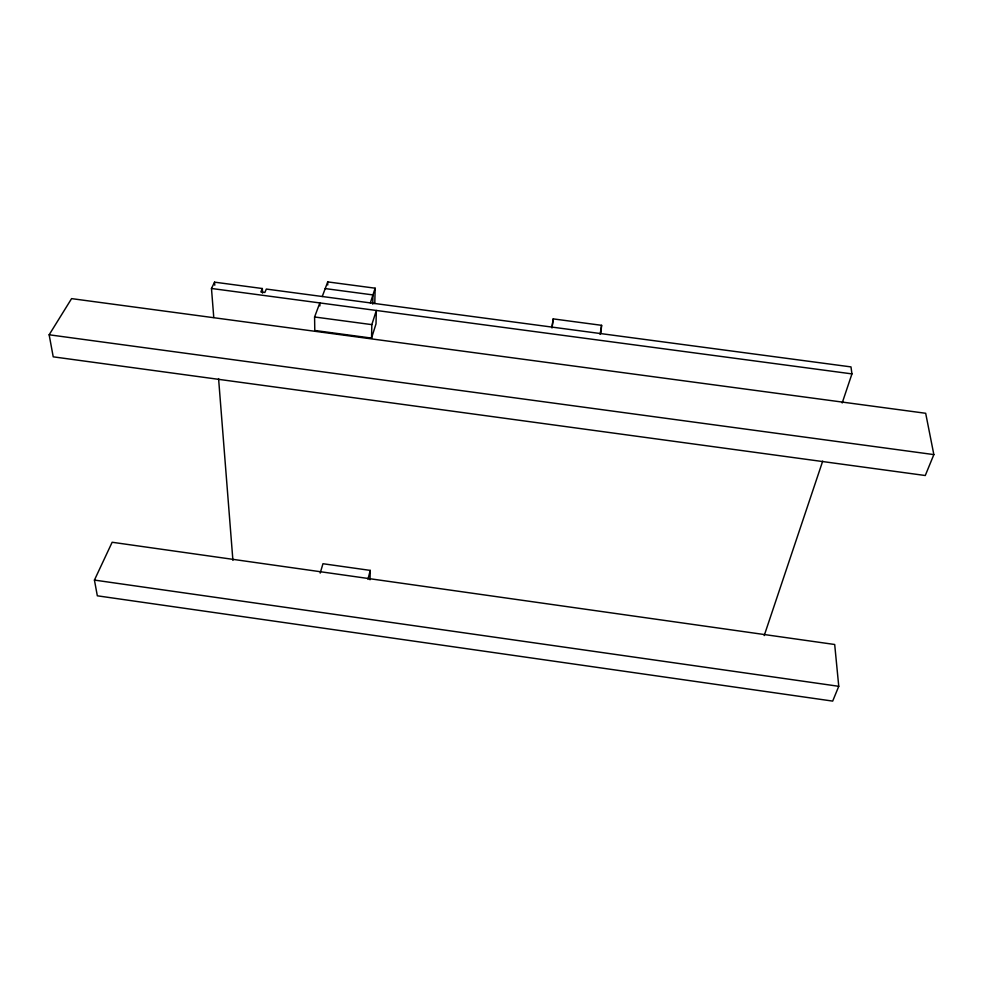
<?xml version="1.0" encoding="UTF-8"?>
<svg xmlns="http://www.w3.org/2000/svg" width="983" height="983" viewBox="0 0 983 983"><rect width="100%" height="100%" fill="white"/><g stroke="black" fill="none" stroke-linecap="round" stroke-linejoin="round"><path stroke-width="1.47" d="M371.549 338.091L371.832 324.636L376.329 310.468L376.01 323.849L371.549 338.091L314.781 330.472L314.585 316.981L319.844 302.924L319.88 305.91M372.754 304.14L372.95 294.925L325.213 288.584M374.793 303.526L375.137 288.191L327.72 281.9L322.252 296.51M370.026 579.798L370.247 570.398L322.965 563.726L320.188 573.101M600.81 333.593L601.608 325.324L553.208 318.885L552.028 327.106M551.979 327.99L553.208 318.885M600.097 334.392L601.608 325.324M367.949 579.294L370.247 570.398M370.358 302.911L375.137 288.191M764.209 635.583L822.697 461.125M842.185 402.969L851.942 373.896L850.983 366.905L266.332 289.063L264.857 292.455L260.864 291.926L262.35 288.523L214.552 282.158L211.48 288.474L213.766 317.497M838.757 686.306L832.687 701.1L97.329 595.809L94.429 580.081L112.148 542.26L834.69 644.492L838.757 686.306L94.429 580.081M933.85 454.601L925.273 475.514L53.217 356.829L49.15 334.785L71.587 298.623L925.679 413.278L933.85 454.601L49.15 334.785M211.48 288.474L851.942 373.896M314.585 316.981L371.832 324.636M218.582 378.602L232.91 560.384M214.552 282.158L214.786 285.217M262.35 288.523L262.559 293.118M327.72 281.9L327.744 284.959"/></g></svg>
